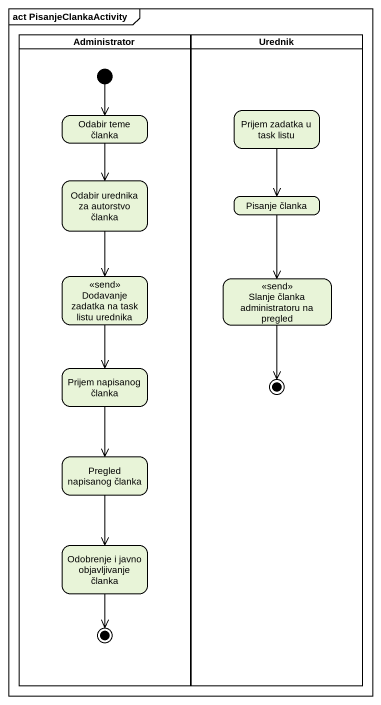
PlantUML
@startuml
mainframe act PisanjeClankaActivity
hide empty description
state Administrator <<partition>> {
  state "Odabir teme članka" as Odabir_teme_članka
  state "Odabir urednika za autorstvo članka" as Odabir_urednika_za
  state "Dodavanje zadatka na task listu urednika" as Dodavanje_zadatka_na_task <<send>>
  state "Prijem napisanog članka" as Prijem_napisanog_članka
  state "Pregled napisanog članka" as Pregled_napisanog_članka
  state "Odobrenje i javno objavljivanje članka" as Odobrenje_i_javno
  [*] --> Odabir_teme_članka
  Odobrenje_i_javno --> [*]
}
state Urednik <<partition>> {
  state "Prijem zadatka u task listu" as Prijem_zadatka_u_task_listu
  state "Pisanje članka" as Pisanje_članka
  state "Slanje članka administratoru na pregled" as Slanje_članka <<send>>
  Slanje_članka --> [*]
}
Odabir_teme_članka --> Odabir_urednika_za
Prijem_zadatka_u_task_listu --> Pisanje_članka
Odabir_urednika_za --> Dodavanje_zadatka_na_task
Pisanje_članka --> Slanje_članka
Dodavanje_zadatka_na_task --> Prijem_napisanog_članka
Prijem_napisanog_članka --> Pregled_napisanog_članka
Pregled_napisanog_članka --> Odobrenje_i_javno
@enduml
